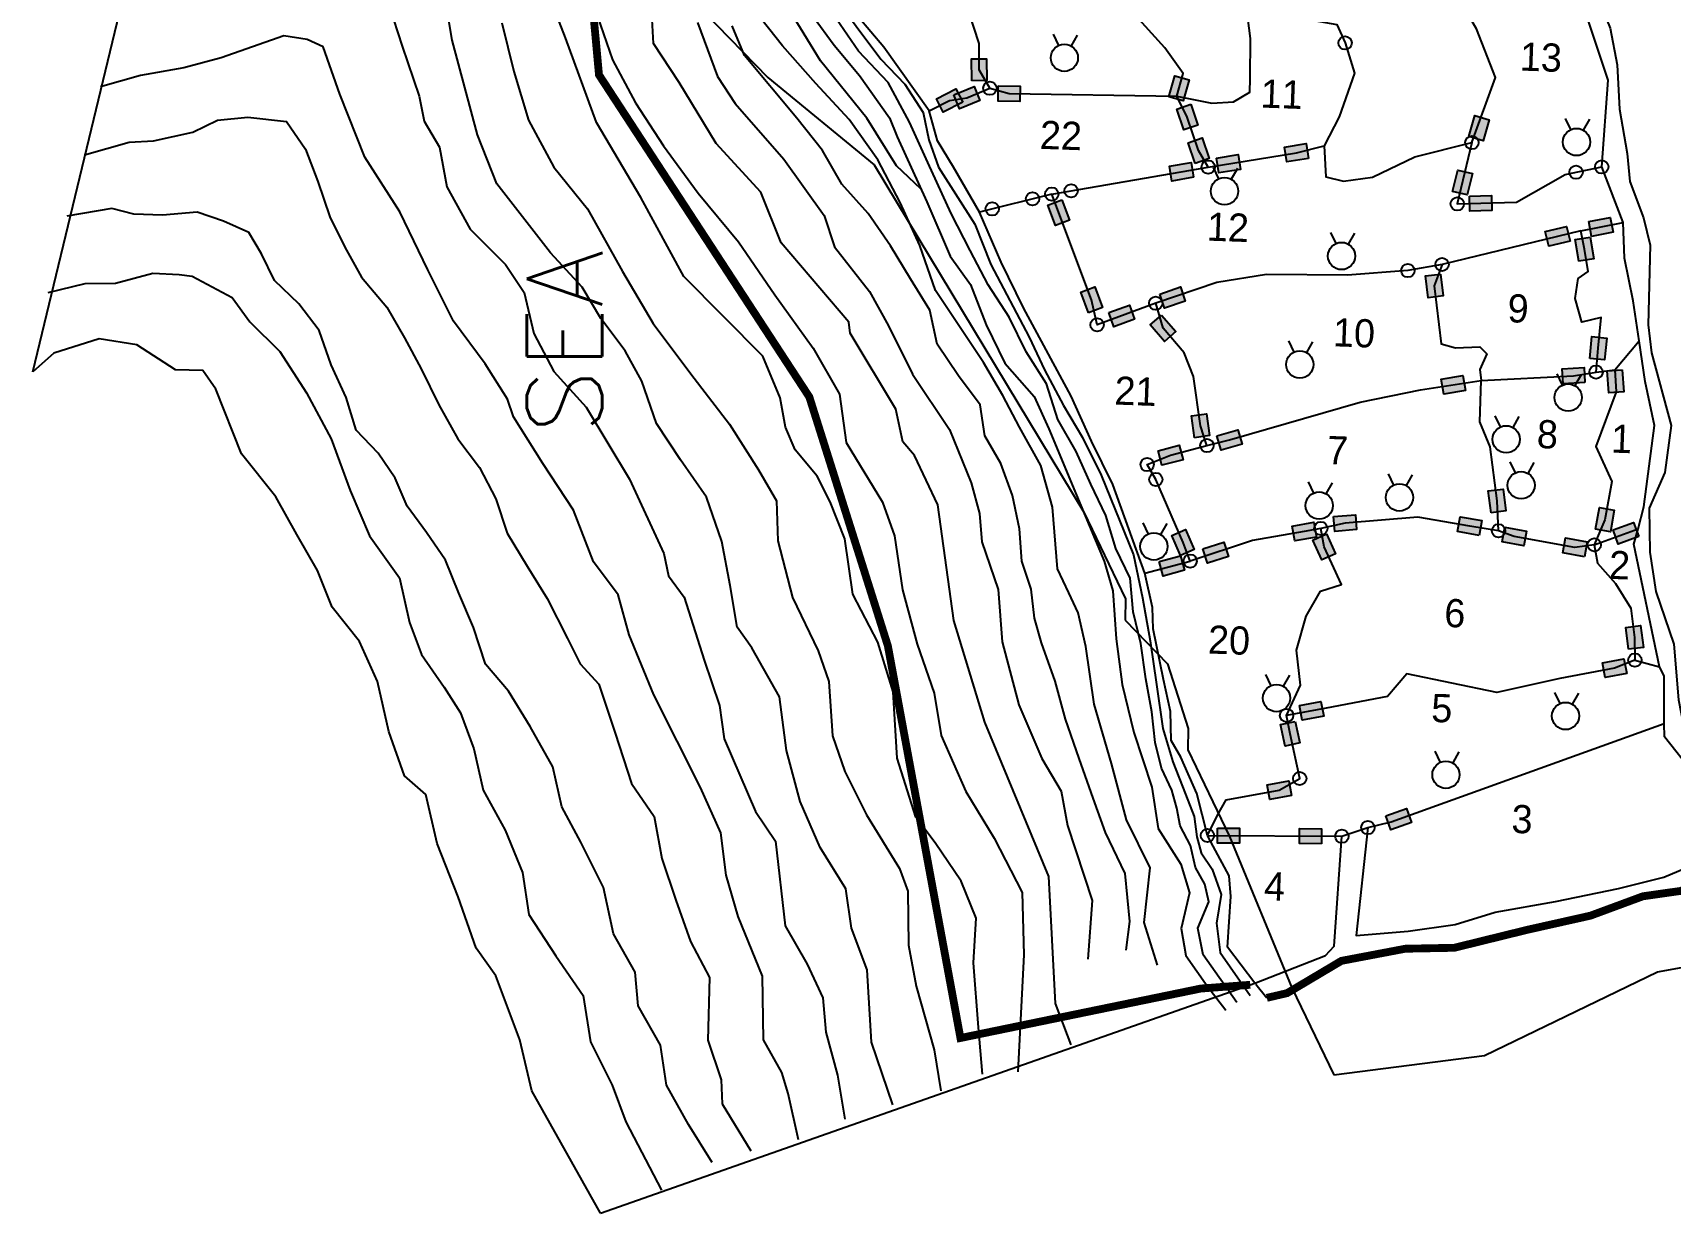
# Model space of a CAD drawing. Header units: metres. Extents: x 295162 to 297303, y 1978196 to 1980210.
# Drawn here: x 295162 to 296202, y 1978196 to 1978946 of the extents above; entities that cross this region are included whole.
import ezdxf

# ---------------------------------------------------------------- set-up
doc = ezdxf.new("R2010")
doc.units = ezdxf.units.M
doc.linetypes.add('DASHDOT', pattern=[1, 0.5, -0.25, 0, -0.25])
for name, color, linetype in [('LINE_WATER', 4, 'Continuous'), ('OFF', 1, 'Continuous'), ('POLY', 6, 'Continuous'), ('POLY_ROAD', 30, 'Continuous'), ('POLY_WATER', 4, 'Continuous'), ('SYM_STONE', 1, 'Continuous'), ('SYM_WELL', 1, 'Continuous'), ('TEXT_MAPIN', 7, 'Continuous'), ('TEXT_PARCEL', 7, 'Continuous'), ('V_BOUND_LINE', 7, 'Continuous'), ('V_BOUND_STREAM_LINE', 7, 'DASHDOT'), ('VILLAGE BOUNDRY', 15, 'Continuous')]:
    doc.layers.add(name, color=color, linetype=linetype)
doc.styles.get("Standard").update_dxf_attribs({"font": 'simplex.shx'})
doc.styles.add('TEXT_MAP', font='KRDEV050.TTF')

# ---------------------------------------------------------------- blocks, each defined once
blk = doc.blocks.new('MOTWELL')
for points in [[(-1.54, 2.96), (-0.8, 1.55)], [(1.54, 2.96), (0.8, 1.55)]]:
    blk.add_lwpolyline(points)
blk.add_circle((0, 0), 1.74)
blk = doc.blocks.new('STONE')
blk.add_circle((0, 0), 0.851)
blk = doc.blocks.new('STONESQUAREFILLED')
blk.add_hatch(color=256).paths.add_polyline_path([(0.7, -0.48), (0.7, 0.48), (-0.7, 0.48), (-0.7, -0.48)])
blk.add_lwpolyline([(-0.7, 0.48), (0.7, 0.48), (0.7, -0.48), (-0.7, -0.48)], close=True)

msp = doc.modelspace()

# ---------------------------------------------------------------- linework, layer by layer
at = {"layer": 'LINE_WATER'}
for points in [[(295726.2, 1978846.4), (295710.8, 1978861.1), (295691.9, 1978891.3), (295662.4, 1978927.8), (295637, 1978969.4), (295622.9, 1979002.9), (295623.1, 1979043.1), (295624.1, 1979089.1), (295625.5, 1979136.1), (295630.3, 1979155.3), (295644.4, 1979175.7), (295667.3, 1979197.7), (295677.8, 1979226.9), (295686.9, 1979257.1), (295692.3, 1979277.7), (295687.2, 1979290.4)], [(295745.6, 1978830.8), (295730.6, 1978863.2), (295719.1, 1978888.7), (295705.4, 1978913.9), (295686.7, 1978933.9), (295667.9, 1978961), (295655.5, 1978985.2), (295654.8, 1979009.6), (295654.4, 1979039.8), (295656.4, 1979126.7), (295660.1, 1979146.5), (295675.1, 1979168.3), (295684.7, 1979180.7), (295689.8, 1979193.2), (295690.3, 1979211.1), (295691.7, 1979241.4)], [(295708.4, 1978264.8), (295695, 1978304.5), (295692.1, 1978350.5), (295682.2, 1978377), (295678.6, 1978401.9), (295662.2, 1978428.1), (295649.5, 1978457.4), (295640.8, 1978489.8), (295636.5, 1978523.9), (295618.8, 1978555), (295609.5, 1978568.1), (295605.2, 1978594.6), (295599.9, 1978622.6), (295590.1, 1978650.7), (295573.6, 1978674.4), (295558.3, 1978697.5), (295549.1, 1978724.4), (295538.5, 1978743.5), (295523, 1978764.2), (295511.1, 1978784), (295491, 1978805.9), (295456.9, 1978849.7), (295444.7, 1978880.7), (295428.6, 1978940.9), (295418.3, 1979001.5)], [(295385.7, 1978971.2), (295396.7, 1978937.1), (295407.6, 1978905.3), (295410.8, 1978889.5), (295420.5, 1978872.9), (295425.1, 1978847.8), (295439.9, 1978820.9), (295462.4, 1978798.5), (295474.2, 1978780.6), (295480.5, 1978754.5), (295493.1, 1978730.4), (295513.6, 1978707.8), (295541.2, 1978662), (295563, 1978614.8), (295565.9, 1978600.7), (295576, 1978587.1), (295588.5, 1978547.2), (295598.4, 1978518.3), (295601.3, 1978497.2), (295621.3, 1978451), (295633.9, 1978432.3), (295640, 1978378.5), (295654, 1978354.1), (295664, 1978332.8), (295665.8, 1978310.9), (295673.2, 1978283.6), (295677.9, 1978255.6)], [(295765.3, 1978284.3), (295762.8, 1978313.9), (295759.7, 1978355), (295761.3, 1978383.3), (295751.8, 1978406.8), (295735.3, 1978431.1), (295723.1, 1978447.4), (295711.1, 1978485), (295708.7, 1978527.1), (295699, 1978558.6), (295683.1, 1978589.1), (295678, 1978624.1), (295668.6, 1978647.6), (295660.4, 1978664), (295646.4, 1978680.8), (295640.3, 1978695.2), (295636.9, 1978713.7), (295625.9, 1978740.2), (295575.7, 1978790.8), (295548.4, 1978840.9), (295520.2, 1978888.5), (295500.5, 1978942.3), (295489.6, 1978971)], [(295669.4, 1978970.9), (295700.9, 1978928.9), (295716, 1978912.9), (295727.8, 1978894.9), (295731.4, 1978877.6), (295737.5, 1978860.2), (295760.6, 1978824), (295770.6, 1978798.5), (295795, 1978752.3), (295804.8, 1978731.6), (295816.9, 1978708.9), (295829, 1978688.5), (295840.7, 1978664.7), (295861.3, 1978614.1), (295867, 1978586.8), (295872, 1978559.4), (295876, 1978531.8), (295880, 1978503.8), (295886.3, 1978482.6), (295894.3, 1978462.1), (295899.8, 1978447.8), (295901.6, 1978435), (295904.2, 1978424.9), (295911.2, 1978414.4), (295917, 1978398.4), (295914.1, 1978380.2), (295916.4, 1978361.6), (295935.5, 1978334.1)], [(295520.9, 1978955.8), (295530.3, 1978928.3), (295545, 1978901), (295562.7, 1978873.8), (295584.7, 1978843.8), (295610.5, 1978812.8), (295633.5, 1978779.1), (295657.9, 1978745.2), (295674.6, 1978716.1), (295678.7, 1978685.4), (295701.8, 1978647.5), (295709.6, 1978626.1), (295714.5, 1978591.8), (295723.9, 1978557.3), (295734.7, 1978526.1), (295739.2, 1978499.4), (295754.8, 1978463.8), (295772.8, 1978434.2), (295790.7, 1978399.6), (295791.6, 1978360.1), (295787.8, 1978285.8)], [(295821.8, 1978302.8), (295811.8, 1978329.1), (295807.5, 1978409.7), (295766.9, 1978507.8), (295747.1, 1978572.3), (295737, 1978645.8), (295722.3, 1978677.1), (295714.7, 1978685.7), (295710.4, 1978706.6), (295681.3, 1978754.9), (295680.6, 1978761.8), (295637.6, 1978812.2), (295624.5, 1978844.4), (295596.3, 1978875.3), (295572.7, 1978914), (295556.4, 1978938.7), (295555.5, 1978953.9)], [(295876.5, 1978353.4), (295868.1, 1978380.6), (295871.9, 1978415.2), (295856.9, 1978445.7), (295847.3, 1978481.5), (295836.4, 1978519.2), (295831.1, 1978555.8), (295826.1, 1978577.3), (295820.3, 1978590), (295813, 1978605.2), (295809.9, 1978644.3), (295802.5, 1978670.7), (295789, 1978695.1), (295778.4, 1978715.2), (295766, 1978736.2), (295750.8, 1978759), (295735.5, 1978781.8), (295725.6, 1978810.4), (295713.1, 1978837.8), (295698.9, 1978864.9), (295680.7, 1978890.4), (295659.5, 1978913.4), (295638.3, 1978937.3), (295620.5, 1978959.7)], [(295657.8, 1978955.8), (295671.1, 1978937.8), (295687.3, 1978918.4), (295706.3, 1978891.6), (295711.2, 1978879.4), (295730.1, 1978838.1), (295744.9, 1978803.7), (295757.8, 1978785.7), (295767.8, 1978760.1), (295779.5, 1978735.7), (295798.3, 1978714.5), (295807.6, 1978694), (295825.1, 1978651.9), (295842.7, 1978610.1), (295848.2, 1978591.1), (295850.4, 1978560.6), (295854.2, 1978531.8), (295861.5, 1978501.2), (295872.9, 1978466.5), (295876.9, 1978440.2), (295891.3, 1978417.5), (295896.8, 1978399.3), (295891.5, 1978376.8), (295894.5, 1978359.6), (295908.6, 1978339.8), (295919.9, 1978324.8)], [(295599.1, 1978437.5), (295586.2, 1978466.3), (295556.7, 1978525.2), (295541, 1978563.2), (295534, 1978588.7), (295518.4, 1978609.5), (295505.6, 1978642.5), (295486.2, 1978672), (295467.4, 1978701.7), (295463.7, 1978712.8), (295449.6, 1978735.3), (295429.3, 1978762.4), (295413, 1978795.1), (295395.2, 1978831.9), (295373.1, 1978866.6), (295357.2, 1978906.6), (295346.6, 1978936.7), (295336.4, 1978941.3), (295321.6, 1978943.6), (295281.7, 1978929.6), (295258.1, 1978923.4), (295230.6, 1978918.5), (295205.2, 1978911.2)], [(295460.1, 1978951.8), (295467.6, 1978920.9), (295477.1, 1978890), (295493.1, 1978860.3), (295514.6, 1978833.8), (295536.7, 1978794), (295556.2, 1978761), (295580.1, 1978728.9), (295604.8, 1978697), (295623.1, 1978668), (295634.5, 1978648.4), (295635.3, 1978622.9), (295644.8, 1978586.9), (295661.1, 1978553.1), (295667.7, 1978533.7), (295670.1, 1978499), (295677.9, 1978476.4), (295691.8, 1978448.9), (295712.7, 1978414.9), (295717.9, 1978400.5), (295718.4, 1978366.1), (295723.3, 1978340.1), (295734.7, 1978299.7), (295739, 1978273.7)], [(295584.4, 1978952), (295597.1, 1978917.9), (295608.2, 1978900.7), (295639.2, 1978865.3), (295664.8, 1978829.5), (295671.4, 1978809.7), (295693.7, 1978781.2), (295705.7, 1978759.4), (295721, 1978728.7), (295744.4, 1978693.7), (295758.3, 1978659.8), (295763.5, 1978640.2), (295764.9, 1978622.3), (295775.3, 1978592), (295777.8, 1978558.7), (295788.5, 1978518.8), (295803, 1978484.6), (295815.3, 1978463.9), (295819.3, 1978442.1), (295835.1, 1978394.5), (295832.4, 1978357.3)], [(295856.7, 1978362.9), (295858.9, 1978381.1), (295856, 1978411.7), (295843.5, 1978437.7), (295835.7, 1978459.6), (295826.9, 1978484.7), (295818.1, 1978509.7), (295811.5, 1978533.8), (295802.9, 1978558.2), (295798.4, 1978573.8), (295796.3, 1978592.2), (295790.3, 1978610), (295788.9, 1978630.6), (295784.4, 1978651.7), (295777, 1978672), (295766.8, 1978689.6), (295763.9, 1978709.3), (295750.1, 1978727.7), (295736.7, 1978747.8), (295732, 1978769.4), (295719.6, 1978789.4), (295706.9, 1978810.2), (295692.8, 1978830.8), (295676.1, 1978849.4), (295663.8, 1978870.8), (295647.5, 1978891.3), (295614.3, 1978931.1), (295606.4, 1978949.9)], [(295195, 1978868.1), (295223.4, 1978876.2), (295238.8, 1978877), (295263.9, 1978882.5), (295279.5, 1978890), (295298.7, 1978892), (295323.2, 1978889.3), (295335.4, 1978871.7), (295343.1, 1978851.1), (295350.9, 1978828.6), (295360.3, 1978809.5), (295370.9, 1978790.4), (295387.1, 1978771.3), (295398.3, 1978751.9), (295408.9, 1978732.1), (295420, 1978709.2), (295432.1, 1978687.6), (295445.8, 1978669.5), (295456.2, 1978649.5), (295463.5, 1978627.8), (295476.1, 1978606.8), (295488.8, 1978586.3), (295501.7, 1978561), (295509.9, 1978544.9), (295521.8, 1978532), (295532, 1978500.8), (295542.5, 1978468.8), (295556.9, 1978447.8), (295561.8, 1978421.3), (295570.6, 1978394.8), (295580, 1978368.4), (295592, 1978345.7), (295590.9, 1978305.8), (295599.3, 1978280.7), (295600, 1978265.5), (295618.2, 1978235.6)], [(295593.6, 1978228.1), (295578.6, 1978252.2), (295564.7, 1978277.3), (295560.8, 1978302.6), (295546.6, 1978327.7), (295544.8, 1978349.1), (295531.1, 1978373.3), (295524.7, 1978402.7), (295510.2, 1978431.6), (295498.1, 1978454.1), (295492.5, 1978479.5), (295478.1, 1978505), (295464.3, 1978527.4), (295449.8, 1978544.6), (295442.1, 1978567.9), (295432.7, 1978589.8), (295424.2, 1978610.7), (295412.2, 1978628.3), (295400, 1978645), (295392.4, 1978662.7), (295381.5, 1978678.7), (295367.6, 1978693.2), (295361.1, 1978714), (295351.7, 1978734.8), (295344.1, 1978756.5), (295331.2, 1978773.5), (295315.6, 1978788.3), (295307.4, 1978805.1), (295299.3, 1978818.8), (295283.3, 1978825.9), (295266.5, 1978831.6), (295244.6, 1978829.7), (295226.4, 1978830.4), (295212.4, 1978834), (295183.8, 1978829.2)], [(295926.9, 1978329.8), (295905.5, 1978360), (295902.2, 1978377), (295909.1, 1978393.6), (295906.7, 1978405), (295900.8, 1978415.5), (295897.6, 1978429.5), (295890.9, 1978441.9), (295888.9, 1978453.2), (295885.7, 1978464.5), (295879, 1978478.6), (295875.1, 1978494.8), (295873, 1978514.3), (295869.2, 1978535.2), (295865.9, 1978557.8), (295861.2, 1978577.9), (295859.1, 1978599.2), (295850.1, 1978618.1), (295843.7, 1978639.1), (295834.2, 1978658.9), (295824.8, 1978679.6), (295813.2, 1978699.9), (295806, 1978722.6), (295793.1, 1978743), (295782.4, 1978765), (295769, 1978785.4), (295757.5, 1978807.4), (295745.6, 1978830.8)], [(295172, 1978780.6), (295195.4, 1978786.4), (295214.6, 1978786.6), (295238.4, 1978792.9), (295255.2, 1978792.1), (295263.3, 1978790.9), (295288.8, 1978777.5), (295300, 1978761.9), (295319.1, 1978743.2), (295336.1, 1978716.9), (295351.7, 1978687.6), (295363.8, 1978654.8), (295376.1, 1978626.2), (295395.1, 1978599.5), (295401.5, 1978571.1), (295409, 1978550.8), (295423.5, 1978530), (295433.8, 1978513.7), (295442.2, 1978490.9), (295448.3, 1978464.6), (295462.2, 1978439.1), (295473.2, 1978412.4), (295477.3, 1978385.7), (295494.3, 1978359.4), (295511.8, 1978334.1), (295516.4, 1978304.7), (295530.1, 1978277.2), (295538.9, 1978253.9), (295561.4, 1978210.5)], [(295648.5, 1978242.6), (295642, 1978272), (295638, 1978285.3), (295626.3, 1978306.1), (295625.7, 1978346.5), (295610.2, 1978384.3), (295602.5, 1978410.6), (295599.1, 1978437.5)]]:
    msp.add_lwpolyline(points, dxfattribs=at)
at = {"layer": 'OFF'}
for points in [[(295162.1, 1978730.3), (295269.5, 1979175)], [(295522.7, 1978195.9), (295935.5, 1978341)], [(295935.5, 1978341), (295938.4, 1978342)], [(295939, 1978341.3), (295946, 1978332.7)]]:
    msp.add_lwpolyline(points, dxfattribs=at)
at = {"layer": 'POLY'}
for points in [[(295888.8, 1978905.3), (295892.9, 1978919.6), (295881.2, 1978935.9), (295846.3, 1978974.8), (295834.9, 1978978.9), (295815.3, 1978997), (295810, 1979012.3), (295803.9, 1979024.1), (295820, 1979028.6), (295855.6, 1979031), (295872.7, 1979022.4)], [(295770.1, 1978910.3), (295763.3, 1978922.1), (295763.2, 1978938.7), (295753.4, 1978969.5), (295747, 1978971.9), (295747.4, 1979004.5), (295753.4, 1979009.3), (295743.9, 1979025.6)], [(296076.3, 1978875.8), (296091.3, 1978917.2), (296079.1, 1978948.1), (296045.9, 1979004.3)], [(295888.8, 1978905.3), (295911, 1978900.8), (295924.8, 1978901.8), (295935.2, 1978907.9), (295935.5, 1978916.6), (295935.7, 1978941.9), (295934, 1978955), (295943.6, 1978959), (295990.4, 1978950.8), (295995.7, 1978939.1), (296001.6, 1978920), (295991.9, 1978892.2), (295982.4, 1978873.8)], [(295731.5, 1978895.9), (295744.5, 1978902.5), (295755.4, 1978904.3), (295770.1, 1978910.3)], [(295770.1, 1978910.3), (295782.3, 1978906.9), (295888.8, 1978905.3)], [(295908.8, 1978860.3), (295902.7, 1978870.7), (295895.5, 1978892), (295888.8, 1978905.3)], [(295908.8, 1978860.3), (295964.8, 1978869.4), (295982.4, 1978873.8)], [(295982.4, 1978873.8), (295983.5, 1978854.1), (295994.7, 1978851.4), (296013.1, 1978853.8), (296040, 1978866.7), (296076.3, 1978875.8)], [(296076.3, 1978875.8), (296067, 1978836.9), (296104.6, 1978837.9), (296135.5, 1978855.6), (296158.7, 1978860.4)], [(295809.4, 1978843.1), (295908.8, 1978860.3)], [(295809.4, 1978843.1), (295763.6, 1978831.7)], [(295875.4, 1978773.8), (295838.2, 1978760.1), (295834.7, 1978776), (295809.4, 1978843.1)], [(296145.4, 1978819.8), (296057.3, 1978798.4)], [(296155.1, 1978730.1), (296156.5, 1978745.2), (296158.4, 1978764.7), (296146.1, 1978761.7), (296141.9, 1978776.9), (296143.7, 1978789.5), (296150.2, 1978793.9), (296147.8, 1978808.2), (296145.4, 1978819.8)], [(296145.4, 1978819.8), (296172.4, 1978825.1)], [(296057.3, 1978798.4), (296035.6, 1978794.5), (295997.2, 1978791.7), (295945.8, 1978792), (295914.2, 1978787), (295875.4, 1978773.8)], [(296057.3, 1978798.4), (296052.4, 1978784.8)], [(296052.4, 1978784.8), (296056.8, 1978748.1), (296065.8, 1978745.4), (296081.4, 1978746.2), (296085.7, 1978741.6), (296081.3, 1978731.7), (296082.2, 1978724.8)], [(295908, 1978683.4), (295903.9, 1978696), (295899.5, 1978727.2), (295893.6, 1978742.4), (295880.1, 1978757.9), (295875.4, 1978773.8)], [(296167, 1978731.5), (296182.5, 1978750)], [(295908, 1978683.4), (295922.3, 1978687), (296005.2, 1978710.9), (296043.7, 1978718.8), (296082.2, 1978724.8)], [(296093.2, 1978629.3), (296092.3, 1978648.3), (296087.9, 1978682.7), (296081.4, 1978698.6), (296082.2, 1978724.8)], [(296082.2, 1978724.8), (296140.9, 1978727.8), (296155.1, 1978730.1)], [(296167, 1978731.5), (296167.9, 1978717.6), (296155, 1978682.8), (296165.1, 1978660.7), (296160.8, 1978636.3), (296154, 1978620.4)], [(296155.1, 1978730.1), (296167, 1978731.5)], [(295897.3, 1978610.1), (295892.8, 1978621.9), (295875.5, 1978661.9), (295870, 1978671.3), (295884.9, 1978677.3), (295908, 1978683.4)], [(295980.3, 1978630.8), (295969.8, 1978628.8), (295936.9, 1978623.1), (295897.3, 1978610.1)], [(295958.6, 1978512.1), (295967.4, 1978531.2), (295964.8, 1978553.5), (295970.9, 1978575.1), (295980, 1978591), (295993.4, 1978595.1), (295982.4, 1978619.1), (295980.3, 1978630.8)], [(296093.2, 1978629.3), (296074.9, 1978632.3), (296041.9, 1978638), (295995.7, 1978634.2), (295980.3, 1978630.8)], [(296154, 1978620.4), (296141.7, 1978618.8), (296103.2, 1978625.7), (296093.2, 1978629.3)], [(296154, 1978620.4), (296181.8, 1978630.5)], [(295868.6, 1978602.4), (295897.3, 1978610.1)], [(296154, 1978620.4), (296156.1, 1978608.7), (296167.4, 1978595.8), (296177.3, 1978580.2), (296179.6, 1978561.6), (296179.8, 1978547.2)], [(296179.8, 1978547.2), (296166.9, 1978542.1), (296132.1, 1978535.5), (296092.2, 1978526.7), (296034.9, 1978538.5), (296022.6, 1978524.1), (295983.6, 1978516.7), (295958.6, 1978512.1)], [(296179.8, 1978547.2), (296195.4, 1978542.9)], [(295908.3, 1978435.8), (295914.6, 1978448.8), (295920.1, 1978458.4), (295953.9, 1978464.6), (295966.9, 1978472), (295960.8, 1978500.4), (295958.6, 1978512.1)], [(296010.2, 1978440.8), (296025, 1978444.5), (296198.5, 1978507)], [(295908.3, 1978435.8), (295993.7, 1978435.3)]]:
    msp.add_lwpolyline(points, dxfattribs=at)
at = {"layer": 'POLY_ROAD'}
for points in [[(296158.7, 1978860.4), (296162.8, 1978915.5), (296145.2, 1978968.3), (296134.4, 1979008.7), (296125.8, 1979028.6)], [(296137.7, 1979026.6), (296137.9, 1979015.1), (296145.6, 1978993.1), (296156.2, 1978967.9), (296164, 1978948.5), (296168.6, 1978925.3), (296170, 1978897), (296174.9, 1978868.9), (296176.6, 1978851.1), (296185.2, 1978828.1), (296189.5, 1978810.6), (296188.2, 1978760.2), (296190.4, 1978742.3), (296202.8, 1978696.2), (296198.9, 1978666.3), (296188.8, 1978643.6), (296189.3, 1978615.8), (296193, 1978590.8), (296204.6, 1978557.4), (296207.5, 1978522), (296213.5, 1978491.4), (296233.4, 1978467.6)], [(296172.4, 1978825.1), (296158.7, 1978860.4)], [(296182.5, 1978750), (296178.7, 1978775.3), (296173.1, 1978802.5), (296172.4, 1978825.1)], [(296181.8, 1978630.5), (296185.5, 1978644.6), (296192.2, 1978696.1), (296186.4, 1978724.1), (296182.5, 1978750)], [(296195.4, 1978542.9), (296179.2, 1978620.9), (296181.8, 1978630.5)], [(296198.5, 1978507), (296198.4, 1978537.1), (296195.4, 1978542.9)], [(296010.2, 1978440.8), (296002.7, 1978372.4), (296035.7, 1978375.1), (296065.6, 1978379.3), (296091, 1978387.1), (296129.3, 1978393.9), (296169.4, 1978402.1), (296198.2, 1978409.3), (296222.7, 1978419.7), (296235, 1978428.8), (296237.8, 1978440), (296235.4, 1978451.9), (296198.6, 1978498.4), (296198.5, 1978507)], [(295938.4, 1978342), (295983.3, 1978359.6), (295988.7, 1978365.5), (295993.7, 1978435.3)], [(295993.7, 1978435.3), (296010.2, 1978440.8)]]:
    msp.add_lwpolyline(points, dxfattribs=at)
at = {"layer": 'POLY_WATER'}
for points in [[(295731.5, 1978895.9), (295702.8, 1978936.4), (295686.3, 1978955.9), (295670.5, 1978976.1), (295662.5, 1978990.2)], [(295763.6, 1978831.7), (295747, 1978860.2), (295736.8, 1978877), (295731.5, 1978895.9)], [(295868.6, 1978602.4), (295848.1, 1978658.6), (295834.6, 1978686.2), (295821.7, 1978714.8), (295791.4, 1978770.9), (295777.3, 1978799.9), (295763.6, 1978831.7)], [(295522.7, 1978195.9), (295479.1, 1978273.7), (295471.6, 1978306.1), (295456.3, 1978346.6), (295443.7, 1978364.2), (295432.4, 1978396.8), (295419, 1978430.8), (295411.8, 1978461.8), (295398.3, 1978473.7), (295388.3, 1978501.9), (295381.2, 1978533.6), (295369.6, 1978559), (295352.3, 1978580.9), (295343, 1978604), (295329.9, 1978627), (295316.6, 1978650.9), (295294.7, 1978678.2), (295278.5, 1978719.2), (295270.1, 1978731.1), (295252.8, 1978731.5), (295228.3, 1978747.3), (295204.4, 1978751.3), (295175.6, 1978742.1), (295162.1, 1978730.3)], [(295908.3, 1978435.8), (295901.6, 1978462.5), (295891.3, 1978485.6), (295885.2, 1978496.2), (295884.9, 1978514.6), (295880.3, 1978534.9), (295873.9, 1978567.1), (295873.4, 1978580.6), (295868.6, 1978602.4)], [(295938.4, 1978342), (295921.1, 1978364.8), (295923.1, 1978397), (295922, 1978410.2), (295911.9, 1978429), (295908.3, 1978435.8)]]:
    msp.add_lwpolyline(points, dxfattribs=at)
at = {"layer": 'V_BOUND_LINE', "const_width": 4.98}
msp.add_lwpolyline([(296259.7, 1978420.1), (296233.9, 1978410.6), (296208.8, 1978400.6), (296184.9, 1978397.2), (296151.6, 1978384.9), (296111.4, 1978375.9), (296065.1, 1978364.5), (296034, 1978363.9), (295993.4, 1978356.2), (295958.9, 1978335.7), (295946, 1978332.7)], dxfattribs=at)
at = {"layer": 'V_BOUND_STREAM_LINE', "ltscale": 10, "const_width": 4.98}
msp.add_lwpolyline([(296820.4, 1979607.6), (296824.3, 1979682.4), (296632, 1979813.4), (296521.5, 1979917), (296368.6, 1979992.7), (296273.5, 1980008.8), (296154, 1979996.7), (296034.4, 1979904.4), (295933.2, 1979777), (295830.6, 1979639.3), (295727.3, 1979504.4), (295658.8, 1979379.5), (295509.3, 1979169.3), (295505.8, 1979093.2), (295521.8, 1978918.8), (295655.4, 1978714.3), (295705.3, 1978556.2), (295751.4, 1978307.2), (295904, 1978338.6), (295935.5, 1978341)], dxfattribs=at)
at = {"layer": 'VILLAGE BOUNDRY'}
for p, q in [((295588.6, 1978958.7), (295629, 1978917.1)), ((295629, 1978917.1), (295696.5, 1978861.6)), ((295696.5, 1978861.6), (295829.8, 1978641.2)), ((295829.8, 1978641.2), (295856.3, 1978586.2)), ((295856.3, 1978586.2), (295856.1, 1978572.6)), ((295856.1, 1978572.6), (295883, 1978544.9)), ((295883, 1978544.9), (295896.1, 1978503.7)), ((295896.1, 1978503.7), (295895.9, 1978490.1)), ((295895.9, 1978490.1), (295922.4, 1978435.1)), ((295922.4, 1978435.1), (295961.9, 1978339)), ((296194.2, 1978349.2), (296262.6, 1978361.9)), ((296084.2, 1978296.2), (296194.2, 1978349.2)), ((295961.9, 1978339), (295988.5, 1978283.9)), ((295988.5, 1978283.9), (296084.2, 1978296.2))]:
    msp.add_line(p, q, dxfattribs=at)

# ---------------------------------------------------------------- block references
at = {"layer": 'SYM_STONE'}
for name, p, xscale, yscale, zscale, rotation in [('STONE', (295995.7, 1978939.1), 4.975918983368788, 4.975918983368788, 4.975918983368788, 357.9400619932895), ('STONESQUAREFILLED', (295763.3, 1978922.1), 9.951837966737576, 9.951837966737576, 9.951837966737576, 90.43121409110265), ('STONE', (295770.1, 1978910.3), 4.975918983368788, 4.975918983368788, 4.975918983368788, 357.9400619932895), ('STONESQUAREFILLED', (295782.3, 1978906.9), 9.951837966737576, 9.951837966737576, 9.951837966737576, 359.1084450031316), ('STONESQUAREFILLED', (295890.2, 1978910.3), 9.951837966737576, 9.951837966737576, 9.951837966737576, 73.89508448270875), ('STONESQUAREFILLED', (295744.5, 1978902.5), 9.951837966737578, 9.951837966737578, 9.951837966737578, 206.9643769140725), ('STONESQUAREFILLED', (295755.4, 1978904.3), 9.951837966737578, 9.951837966737578, 9.951837966737578, 22.15393596013383), ('STONESQUAREFILLED', (295895.5, 1978892), 9.951837966737576, 9.951837966737576, 9.951837966737576, 288.724611852876), ('STONESQUAREFILLED', (296080.8, 1978885), 9.951837966737576, 9.951837966737576, 9.951837966737576, 73.87125857628253), ('STONESQUAREFILLED', (295902.7, 1978870.7), 9.951837966737576, 9.951837966737576, 9.951837966737576, 108.7246118528762), ('STONESQUAREFILLED', (295964.8, 1978869.4), 9.951837966737576, 9.951837966737576, 9.951837966737576, 189.2776019038511), ('STONE', (296076.3, 1978875.8), 4.975918983368788, 4.975918983368788, 4.975918983368788, 357.9400619932895), ('STONESQUAREFILLED', (295891.8, 1978857.3), 9.951837966737576, 9.951837966737576, 9.951837966737576, 189.8177289941819), ('STONE', (295908.8, 1978860.3), 4.975918983368788, 4.975918983368788, 4.975918983368788, 357.9400619932895), ('STONESQUAREFILLED', (295921.6, 1978862.4), 9.951837966737575, 9.951837966737575, 9.951837966737575, 9.277601903850728), ('STONE', (296142.4, 1978857), 4.975918983368788, 4.975918983368788, 4.975918983368788, 357.9400619932895), ('STONE', (296158.7, 1978860.4), 4.975918983368788, 4.975918983368788, 4.975918983368788, 357.9400619932895), ('STONE', (295821.7, 1978845.2), 4.975918983368788, 4.975918983368788, 4.975918983368788, 357.9400619932895), ('STONESQUAREFILLED', (296070.3, 1978850.5), 9.951837966737576, 9.951837966737576, 9.951837966737576, 76.56559077060199), ('STONE', (295797.2, 1978840.1), 4.975918983368788, 4.975918983368788, 4.975918983368788, 357.9400619932895), ('STONE', (295809.4, 1978843.1), 4.975918983368788, 4.975918983368788, 4.975918983368788, 357.9400619932895), ('STONESQUAREFILLED', (295813.8, 1978831.3), 9.951837966737576, 9.951837966737576, 9.951837966737576, 290.673904992214), ('STONE', (296067, 1978836.9), 4.975918983368788, 4.975918983368788, 4.975918983368788, 357.9400619932895), ('STONESQUAREFILLED', (296081.8, 1978837.3), 9.951837966737576, 9.951837966737576, 9.951837966737576, 1.45817270811819), ('STONE', (295771.6, 1978833.7), 4.975918983368788, 4.975918983368788, 4.975918983368788, 357.9400619932895), ('STONESQUAREFILLED', (296130.8, 1978816.3), 9.951837966737576, 9.951837966737576, 9.951837966737576, 193.7040033873981), ('STONESQUAREFILLED', (296158.2, 1978822.3), 9.951837966737576, 9.951837966737576, 9.951837966737576, 10.99543583088712), ('STONESQUAREFILLED', (296147.8, 1978808.2), 9.951837966737576, 9.951837966737576, 9.951837966737576, 279.4094442212817), ('STONE', (296035.6, 1978794.5), 4.975918983368788, 4.975918983368788, 4.975918983368788, 357.9400619932895), ('STONE', (296057.3, 1978798.4), 4.975918983368788, 4.975918983368788, 4.975918983368788, 357.9400619932895), ('STONESQUAREFILLED', (296052.4, 1978784.8), 9.951837966737576, 9.951837966737576, 9.951837966737576, 276.8072848847096), ('STONESQUAREFILLED', (295834.7, 1978776), 9.951837966737576, 9.951837966737576, 9.951837966737576, 110.6739049922144), ('STONE', (295875.4, 1978773.8), 4.975918983368788, 4.975918983368788, 4.975918983368788, 357.9400619932895), ('STONESQUAREFILLED', (295886.1, 1978777.4), 9.951837966737576, 9.951837966737576, 9.951837966737576, 18.82422295737464), ('STONESQUAREFILLED', (295853.8, 1978765.8), 9.951837966737576, 9.951837966737576, 9.951837966737576, 20.13495688353155), ('STONESQUAREFILLED', (295880.1, 1978757.9), 9.951837966737576, 9.951837966737576, 9.951837966737576, 310.9836241057916), ('STONE', (295838.2, 1978760.1), 4.975918983368788, 4.975918983368788, 4.975918983368788, 357.9400619932895), ('STONESQUAREFILLED', (296156.5, 1978745.2), 9.951837966737575, 9.951837966737575, 9.951837966737575, 84.5704006157342), ('STONESQUAREFILLED', (296064.5, 1978722), 9.951837966737578, 9.951837966737578, 9.951837966737578, 189.7703427929881), ('STONESQUAREFILLED', (296140.9, 1978727.8), 9.951837966737576, 9.951837966737576, 9.951837966737576, 182.9051009506364), ('STONE', (296155.1, 1978730.1), 4.975918983368788, 4.975918983368788, 4.975918983368788, 357.9400619932895), ('STONESQUAREFILLED', (296167.5, 1978724.2), 9.951837966737576, 9.951837966737576, 9.951837966737576, 273.6560534131924), ('STONESQUAREFILLED', (295903.9, 1978696), 9.951837966737576, 9.951837966737576, 9.951837966737576, 98.00713896452851), ('STONESQUAREFILLED', (295922.3, 1978687), 9.951837966737576, 9.951837966737576, 9.951837966737576, 16.06705800169015), ('STONESQUAREFILLED', (295884.9, 1978677.3), 9.951837966737576, 9.951837966737576, 9.951837966737576, 14.78333538442307), ('STONE', (295908, 1978683.4), 4.975918983368788, 4.975918983368788, 4.975918983368788, 357.9400619932895), ('STONE', (295870, 1978671.3), 4.975918983368788, 4.975918983368788, 4.975918983368788, 357.9400619932895), ('STONE', (295875.5, 1978661.9), 4.975918983368788, 4.975918983368788, 4.975918983368788, 357.9400619932895), ('STONESQUAREFILLED', (296092.3, 1978648.3), 9.951837966737578, 9.951837966737578, 9.951837966737578, 97.15857746073571), ('STONESQUAREFILLED', (296160.8, 1978636.3), 9.951837966737578, 9.951837966737578, 9.951837966737578, 79.87810070210055), ('STONESQUAREFILLED', (295969.8, 1978628.8), 9.951837966737576, 9.951837966737576, 9.951837966737576, 189.9404442100884), ('STONE', (295980.3, 1978630.8), 4.975918983368788, 4.975918983368788, 4.975918983368788, 357.9400619932895), ('STONESQUAREFILLED', (295995.7, 1978634.2), 9.951837966737575, 9.951837966737575, 9.951837966737575, 4.776383869869909), ('STONESQUAREFILLED', (296074.9, 1978632.3), 9.951837966737578, 9.951837966737578, 9.951837966737578, 170.0403268967381), ('STONE', (296093.2, 1978629.3), 4.975918983368788, 4.975918983368788, 4.975918983368788, 357.9400619932895), ('STONESQUAREFILLED', (296103.2, 1978625.7), 9.951837966737576, 9.951837966737576, 9.951837966737576, 349.817588110789), ('STONESQUAREFILLED', (296174.1, 1978627.7), 9.951837966737578, 9.951837966737578, 9.951837966737578, 199.9533559304346), ('STONESQUAREFILLED', (295892.8, 1978621.9), 9.951837966737576, 9.951837966737576, 9.951837966737576, 113.4376729592558), ('STONESQUAREFILLED', (295913.5, 1978615.4), 9.951837966737575, 9.951837966737575, 9.951837966737575, 18.06870252526197), ('STONESQUAREFILLED', (295982.4, 1978619.1), 9.951837966737576, 9.951837966737576, 9.951837966737576, 294.5269324365744), ('STONESQUAREFILLED', (296141.7, 1978618.8), 9.951837966737576, 9.951837966737576, 9.951837966737576, 169.8175881107888), ('STONE', (296154, 1978620.4), 4.975918983368788, 4.975918983368788, 4.975918983368788, 357.9400619932895), ('STONESQUAREFILLED', (295885.7, 1978607), 9.951837966737576, 9.951837966737576, 9.951837966737576, 15.18786310004795), ('STONE', (295897.3, 1978610.1), 4.975918983368788, 4.975918983368788, 4.975918983368788, 357.9400619932895), ('STONESQUAREFILLED', (296179.6, 1978561.6), 9.951837966737576, 9.951837966737576, 9.951837966737576, 97.17860180291682), ('STONESQUAREFILLED', (296166.9, 1978542.1), 9.951837966737576, 9.951837966737576, 9.951837966737576, 190.7823603969531), ('STONE', (296179.8, 1978547.2), 4.975918983368788, 4.975918983368788, 4.975918983368788, 357.9400619932895), ('STONE', (295958.6, 1978512.1), 4.975918983368788, 4.975918983368788, 4.975918983368788, 357.9400619932895), ('STONESQUAREFILLED', (295974.4, 1978515), 9.951837966737575, 9.951837966737575, 9.951837966737575, 10.57065300699812), ('STONESQUAREFILLED', (295960.8, 1978500.4), 9.951837966737576, 9.951837966737576, 9.951837966737576, 282.2101191141627), ('STONE', (295966.9, 1978472), 4.975918983368788, 4.975918983368788, 4.975918983368788, 357.9400619932895), ('STONESQUAREFILLED', (295953.9, 1978464.6), 9.951837966737576, 9.951837966737576, 9.951837966737576, 190.3736938556625), ('STONE', (296010.2, 1978440.8), 4.975918983368788, 4.975918983368788, 4.975918983368788, 357.9400619932895), ('STONESQUAREFILLED', (296029.7, 1978446.2), 9.951837966737576, 9.951837966737576, 9.951837966737576, 19.79896000751515), ('STONE', (295908.3, 1978435.8), 4.975918983368788, 4.975918983368788, 4.975918983368788, 357.9400619932895), ('STONESQUAREFILLED', (295921.6, 1978435.7), 9.951837966737576, 9.951837966737576, 9.951837966737576, 359.7211760318772), ('STONESQUAREFILLED', (295973.7, 1978435.4), 9.951837966737575, 9.951837966737575, 9.951837966737575, 179.721176031877), ('STONE', (295993.7, 1978435.3), 4.975918983368788, 4.975918983368788, 4.975918983368788, 357.9400619932895)]:
    msp.add_blockref(name, p, dxfattribs=dict(at, xscale=xscale, yscale=yscale, zscale=zscale, rotation=rotation))
at = {"layer": 'SYM_WELL', "xscale": 4.975918983368788, "yscale": 4.975918983368788, "zscale": 4.975918983368788, "rotation": 357.9400619932895}
for p in [(295817.4, 1978929.7), (296142.7, 1978876.2), (295919.1, 1978845), (295993.5, 1978803.8), (295966.9, 1978734.9), (296137.4, 1978713.9), (296098, 1978687.4), (296107.5, 1978658.2), (296030.2, 1978650.5), (295979.3, 1978645.3), (295874.3, 1978619.4), (295952.2, 1978523.1), (296135.8, 1978511.7), (296059.8, 1978474.4)]:
    msp.add_blockref('MOTWELL', p, dxfattribs=at)

# ---------------------------------------------------------------- texts
at = {"layer": 'TEXT_MAPIN'}
msp.add_text('SEA', height=47.91, rotation=89.9868, dxfattribs=at).set_placement((295523.9, 1978690.8))
at = {"layer": 'TEXT_PARCEL', "style": 'TEXT_MAP'}
for s, height, rotation, p in [('13', 17.91, 357.9401, (296106.5, 1978921.6)), ('11', 17.91, 357.9401, (295941.8, 1978898.1)), ('22', 17.91, 357.9401, (295801.6, 1978871.9)), ('12', 17.91, 357.9401, (295907.7, 1978813.6)), ('9', 17.9, 357.9401, (296098.7, 1978761.8)), ('10', 17.91, 357.9401, (295987.8, 1978746.5)), ('21', 17.91, 357.9401, (295849, 1978709.5)), ('8', 17.9, 357.9401, (296117.3, 1978681.9)), ('1', 17.9, 357.9401, (296164.4, 1978679)), ('7', 17.9, 357.9401, (295984, 1978671.7)), ('2', 17.9, 357.9401, (296163.1, 1978598.8)), ('6', 17.9, 357.9401, (296058.5, 1978568.3)), ('20', 17.91, 357.9401, (295908.4, 1978551.4)), ('5', 17.9, 358.4848, (296050.3, 1978507.9)), ('3', 17.9, 357.9401, (296101.2, 1978437.5)), ('4', 17.9, 357.9401, (295944, 1978394.8))]:
    msp.add_text(s, height=height, rotation=rotation, dxfattribs=at).set_placement(p)

doc.saveas('drawing.dxf')
